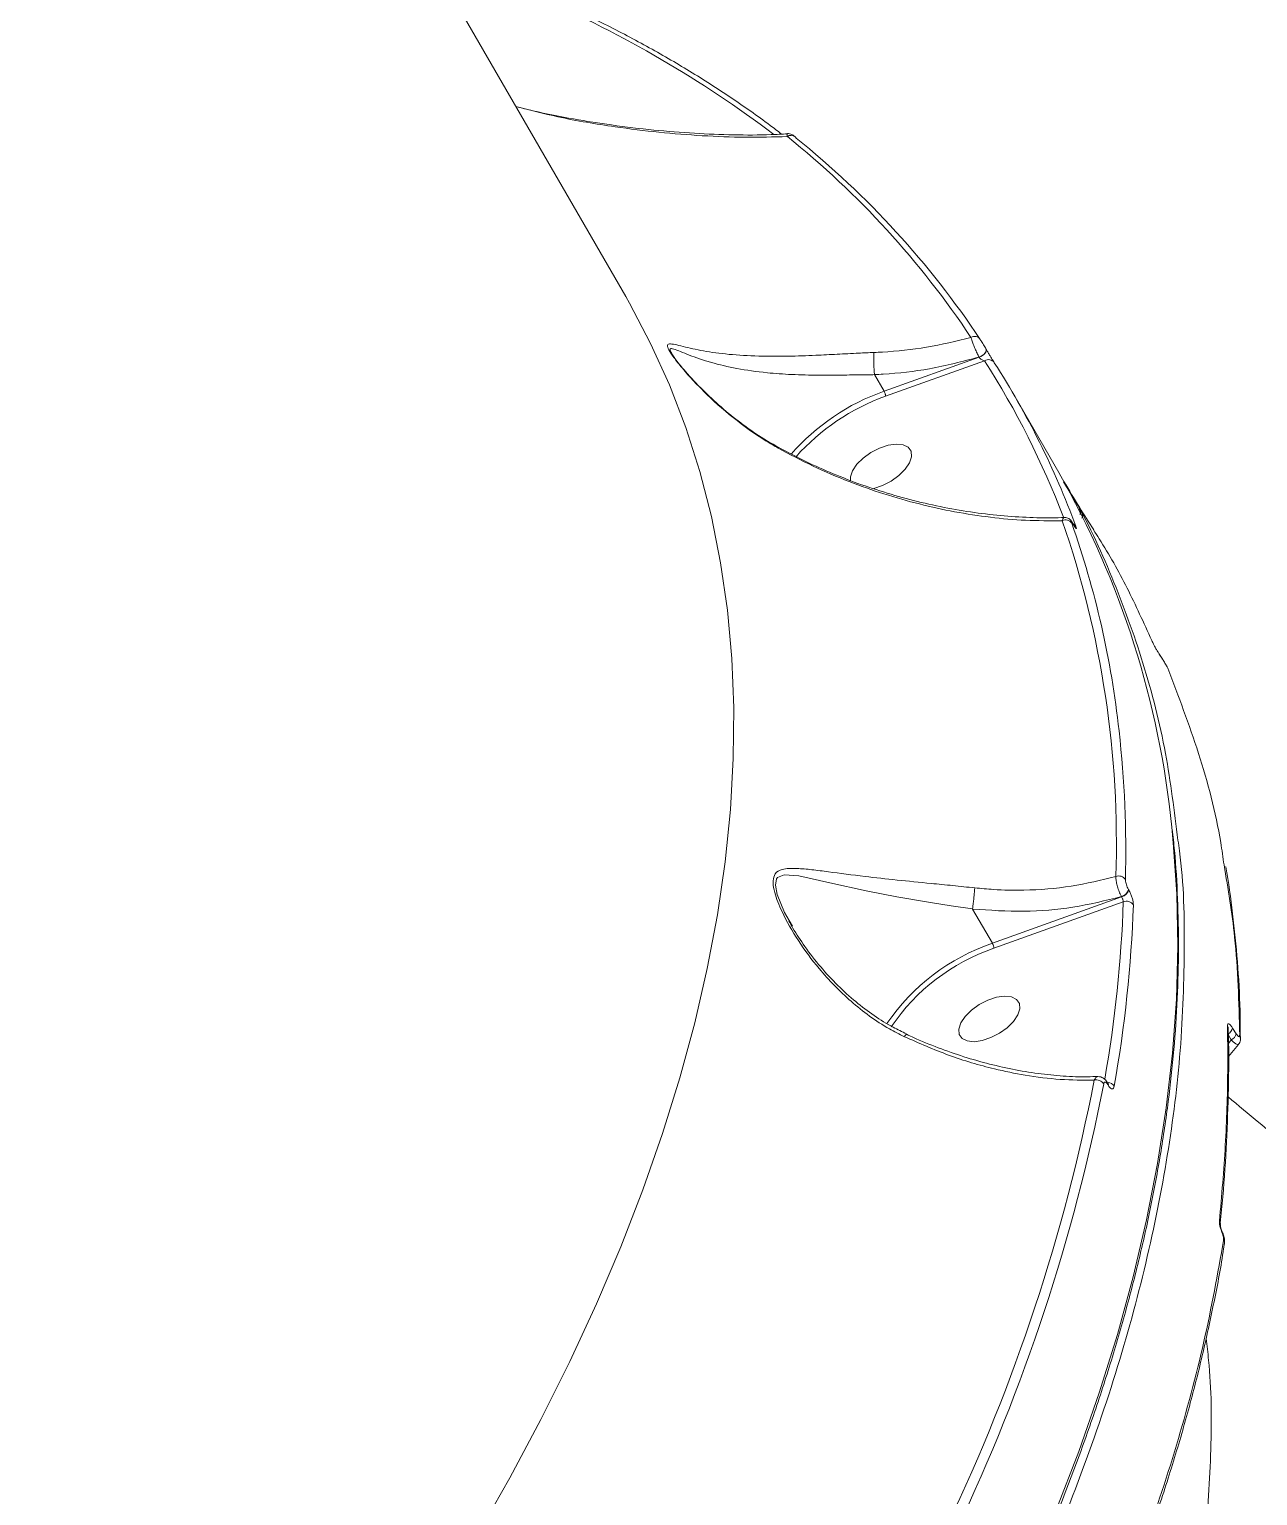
# Model space of a CAD drawing. Header units: millimetres. Extents: x 10684 to 26054, y -4768 to 6894.
# Drawn here: x 17849.3 to 18011.8, y -2454.5 to -2260.4 of the extents above; entities that cross this region are included whole.
import ezdxf

# ---------------------------------------------------------------- set-up
doc = ezdxf.new("R2010")
doc.units = ezdxf.units.MM
doc.layers.add('DIKOM_ОБЪЕКТ', color=7, linetype='Continuous')

msp = doc.modelspace()

# ---------------------------------------------------------------- linework, layer by layer
at = {"layer": 'DIKOM_ОБЪЕКТ', "color": 7, "linetype": 'Continuous', "lineweight": 15}
for p, q in [((17928.18, -2295.798), (17797.116, -2068.811)), ((17974.96, -2303.826), (17962.374, -2308.314)), ((17974.946, -2303.802), (17974.96, -2303.826)), ((17975.86, -2302.714), (17975.852, -2302.702)), ((17975.874, -2302.739), (17975.86, -2302.714)), ((17975.874, -2302.739), (17975.866, -2302.726)), ((17962.567, -2308.978), (17975.673, -2304.305)), ((17961.105, -2306.114), (17961.107, -2306.12)), ((17961.107, -2306.12), (17962.374, -2308.314)), ((17985.498, -2319.071), (17979.711, -2309.05)), ((17987.427, -2325.936), (17987.383, -2325.86)), ((17987.383, -2325.86), (17987.403, -2325.903)), ((17987.403, -2325.903), (17987.447, -2325.979)), ((17987.427, -2325.936), (17987.447, -2325.979)), ((17998.792, -2343.111), (17998.77, -2343.069)), ((17999.238, -2343.783), (17998.771, -2343.068)), ((17998.792, -2343.111), (17999.257, -2343.827)), ((17999.257, -2343.827), (17999.235, -2343.786)), ((17993.805, -2375.254), (17976.706, -2381.401)), ((17976.9, -2382.065), (17994.036, -2375.905)), ((17993.781, -2375.213), (17993.805, -2375.254)), ((17994.751, -2374.326), (17994.728, -2374.285)), ((17974.085, -2376.862), (17976.706, -2381.401)), ((17950.232, -2379.117), (17949.816, -2378.401)), ((18008.974, -2393.374), (18008.5, -2392.616)), ((18007.94, -2393.582), (18008.314, -2394.18)), ((18007.943, -2396.379), (18009.286, -2394.776)), ((18008.314, -2394.18), (18007.944, -2394.666)), ((17991.983, -2399.938), (17991.948, -2399.879)), ((17991.979, -2400.099), (17992.013, -2400.158)), ((18007.123, -2419.579), (18007.121, -2419.572))]:
    msp.add_line(p, q, dxfattribs=at)
at = {"layer": 'DIKOM_ОБЪЕКТ', "color": 7, "linetype": 'Continuous', "lineweight": 15, "flags": 128}
for points in [[(17950.57, -2274.614), (17950.644, -2274.685), (17950.738, -2274.813)], [(17928.18, -2295.798), (17928.681, -2296.676), (17931.475, -2301.99), (17933.959, -2307.477), (17936.129, -2313.13), (17937.984, -2318.945), (17939.523, -2324.916), (17940.743, -2331.038), (17941.643, -2337.305), (17942.223, -2343.711), (17942.483, -2350.249), (17942.421, -2356.915), (17942.039, -2363.702), (17941.335, -2370.604), (17940.312, -2377.613), (17938.97, -2384.724), (17937.309, -2391.93), (17935.333, -2399.224), (17933.042, -2406.6), (17930.439, -2414.05), (17927.526, -2421.568), (17924.306, -2429.147), (17920.781, -2436.78), (17916.956, -2444.459), (17912.833, -2452.177), (17908.417, -2459.928)], [(17974.946, -2303.802), (17975.164, -2303.707), (17975.372, -2303.584), (17975.558, -2303.439), (17975.711, -2303.281), (17975.822, -2303.119), (17975.884, -2302.962), (17975.895, -2302.82), (17975.86, -2302.714)], [(17974.96, -2303.826), (17975.178, -2303.732), (17975.386, -2303.608), (17975.572, -2303.463), (17975.725, -2303.305), (17975.836, -2303.143), (17975.898, -2302.987), (17975.909, -2302.845), (17975.874, -2302.739)], [(17962.916, -2315.46), (17961.764, -2315.842), (17960.628, -2316.425), (17959.602, -2317.162), (17958.767, -2317.993), (17958.192, -2318.851), (17957.923, -2319.666), (17957.93, -2320.181)], [(17960.877, -2321.22), (17961.026, -2321.187), (17962.178, -2320.805), (17963.314, -2320.221), (17964.341, -2319.484), (17965.176, -2318.653), (17965.751, -2317.796), (17966.02, -2316.981), (17965.961, -2316.274), (17965.579, -2315.734), (17964.904, -2315.404), (17963.992, -2315.31), (17962.916, -2315.46)], [(18000.447, -2366.021), (18000.654, -2368.106), (18001.106, -2374.872), (18001.239, -2381.768), (18001.053, -2388.788), (18000.546, -2395.927), (17999.721, -2403.177), (17998.578, -2410.534), (17997.117, -2417.99), (17995.34, -2425.54), (17993.248, -2433.177), (17990.844, -2440.895), (17988.128, -2448.688), (17985.104, -2456.548)], [(17949.816, -2378.401), (17949.199, -2377.339), (17948.218, -2374.92), (17947.99, -2373.725), (17948.135, -2372.885), (17948.139, -2372.877), (17948.258, -2372.704), (17949.164, -2372.319), (17951.107, -2372.485), (17955.195, -2373.383), (17959.995, -2374.475), (17964.076, -2375.262), (17968.507, -2376.008), (17971.26, -2376.432), (17974.082, -2376.856), (17974.084, -2376.856), (17974.084, -2376.856)], [(17977.249, -2388.547), (17976.096, -2388.929), (17974.961, -2389.512), (17973.934, -2390.249), (17973.099, -2391.08), (17972.524, -2391.938), (17972.255, -2392.753), (17972.314, -2393.459), (17972.696, -2394), (17973.37, -2394.33), (17974.282, -2394.424), (17975.358, -2394.274), (17976.51, -2393.891), (17977.646, -2393.308), (17978.673, -2392.571), (17979.508, -2391.74), (17980.083, -2390.882), (17980.352, -2390.067), (17980.293, -2389.361), (17979.911, -2388.821), (17979.236, -2388.491), (17978.324, -2388.397), (17977.249, -2388.547)], [(18007.086, -2419.654), (18007.12, -2419.606), (18007.123, -2419.579)]]:
    msp.add_lwpolyline(points, dxfattribs=at)
at = {"layer": 'DIKOM_ОБЪЕКТ', "color": 7, "linetype": 'Continuous', "lineweight": 15}
for centre, radius, start, end in [((17857.329, -2393.815), 149.866, 52.88165, 66.56814), ((17950.065, -2275.285), 0.84, 53.01874, 126.14852), ((17875.906, -2366.348), 117.655, 33.62311, 51.23712), ((17876.909, -2366.759), 117.919, 33.62331, 51.23674), ((17974.349, -2301.974), 0.907, 34.2234, 121.37653), ((17976.201, -2305.062), 0.923, 34.65846, 124.95126), ((17881.566, -2364.722), 111.831, 20.80215, 32.70033), ((17882.585, -2365.125), 112.15, 20.3177, 32.69977), ((17972.092, -2335.864), 29.214, 109.42964, 138.91028), ((17972.336, -2336.206), 28.928, 109.7361, 138.35517), ((17882.741, -2377.646), 118.279, 5.64029, 29.68463), ((17986.395, -2326.328), 0.978, 34.51072, 116.91813), ((17862.555, -2368.126), 130.566, 358.0637, 19.07561), ((17870.962, -2366.749), 123.25, 6.27321, 19.41815), ((17987.057, -2326.602), 0.816, 30.85215, 68.09314), ((17851.099, -2369.202), 143.262, 358.49677, 6.38033), ((17993.403, -2373.578), 1.1, 34.21713, 108.87085), ((17821.657, -2369.757), 172.489, 350.10615, 357.95758), ((17993.439, -2373.918), 1.339, 284.77535, 344.10252), ((17993.463, -2373.959), 1.34, 284.79104, 344.09419), ((17994.452, -2376.933), 1.109, 34.34938, 112.03207), ((17822.356, -2370.131), 173.122, 349.95975, 357.95548), ((17985.668, -2407.633), 27.721, 108.86243, 145.7472), ((17985.561, -2407.447), 26.819, 108.83957, 146.01218), ((18007.249, -2392.765), 0.673, 0.71953, 33.64907), ((18007.316, -2392.317), 1.221, 295.38445, 345.83633), ((18007.786, -2393.075), 1.224, 295.54152, 345.89351), ((18008.848, -2393.949), 0.707, 359.21108, 33.4903), ((17749.895, -2352.856), 244.78, 334.45288, 349.01122), ((17750.63, -2353.238), 245.313, 334.45274, 349.01159), ((17990.476, -2400.645), 1.167, 33.77501, 104.32976), ((17991.671, -2400.03), 0.316, 347.42224, 27.7919), ((17991.706, -2400.089), 0.315, 347.38638, 29.21794), ((17991.897, -2400.913), 1.107, 32.84579, 83.31225), ((18006.246, -2418.527), 0.632, 353.27652, 35.32918), ((18006.733, -2421.104), 0.692, 351.4307, 33.62096)]:
    msp.add_arc(centre, radius, start, end, dxfattribs=at)
for points, knots in [([(17948.819, -2274.285), (17948.311, -2273.895), (17946.137, -2272.226), (17942.119, -2269.41), (17936.673, -2265.912), (17930.979, -2262.61), (17925.151, -2259.555), (17920.694, -2257.438), (17918.23, -2256.345), (17917.756, -2256.135)], [0, 0, 0, 0, 0.0556325, 0.2380872, 0.4205822, 0.6031289, 0.7857255, 0.958806, 1, 1, 1, 1]), ([(17913.645, -2270.626), (17915.505, -2271.106), (17919.92, -2272.244), (17926.232, -2273.27), (17932.598, -2274.077), (17938.351, -2274.529), (17944.032, -2274.743), (17947.724, -2274.652), (17949.569, -2274.607)], [0, 0, 0, 0, 0.14931463, 0.35443767, 0.51485585, 0.67527565, 0.83764057, 1, 1, 1, 1]), ([(17949.578, -2274.247), (17948.863, -2274.287), (17946.535, -2274.418), (17942.43, -2274.402), (17937.25, -2274.208), (17931.862, -2273.771), (17926.526, -2273.141), (17921.192, -2272.282), (17916.961, -2271.47), (17914.404, -2270.827), (17913.652, -2270.638)], [0, 0, 0, 0, 0.06363504, 0.20724307, 0.35410079, 0.5041658, 0.65743365, 0.79435496, 0.93949973, 1, 1, 1, 1]), ([(17949.578, -2274.227), (17949.566, -2274.222), (17949.509, -2274.197), (17949.515, -2274.35), (17949.557, -2274.547), (17949.569, -2274.607)], [0, 0, 0, 0, 0.15221447, 0.74116707, 1, 1, 1, 1]), ([(17950.568, -2274.618), (17950.517, -2274.576), (17950.356, -2274.443), (17950.109, -2274.303), (17949.784, -2274.2), (17949.622, -2274.217), (17949.572, -2274.222)], [0, 0, 0, 0, 0.2046868, 0.6468034, 0.8896886, 1, 1, 1, 1]), ([(17961.03, -2303.181), (17960.36, -2303.211), (17958.737, -2303.283), (17956.139, -2303.426), (17952.986, -2303.585), (17949.634, -2303.701), (17945.878, -2303.706), (17942.181, -2303.512), (17938.752, -2303.066), (17936.411, -2302.561), (17934.905, -2302.172), (17934.071, -2302.01), (17933.657, -2302.094), (17933.727, -2302.578), (17934.288, -2303.513), (17935.362, -2304.922), (17936.798, -2306.583), (17939.091, -2308.975), (17942.348, -2311.887), (17945.742, -2314.33), (17947.834, -2315.543), (17948.37, -2315.854)], [0, 0, 0, 0, 0.0311452, 0.0753837, 0.1207336, 0.1821145, 0.2453865, 0.3302595, 0.4176096, 0.5065784, 0.5523811, 0.5980991, 0.6383986, 0.6670934, 0.6962053, 0.7286748, 0.7668158, 0.8059885, 0.8877661, 0.9712476, 1, 1, 1, 1]), ([(17973.877, -2301.199), (17971.931, -2301.677), (17968.116, -2302.614), (17963.746, -2303.066), (17961.403, -2303.166), (17961.03, -2303.181)], [0, 0, 0, 0, 0.4665282, 0.9150182, 1, 1, 1, 1]), ([(17973.877, -2301.199), (17973.907, -2301.312), (17973.972, -2301.557), (17974.162, -2302.086), (17974.406, -2302.682), (17974.678, -2303.284), (17974.856, -2303.628), (17974.946, -2303.802)], [0, 0, 0, 0, 0.18476732, 0.39880995, 0.60126618, 0.79900937, 1, 1, 1, 1]), ([(17975.852, -2302.702), (17975.802, -2302.616), (17975.703, -2302.445), (17975.529, -2302.154), (17975.357, -2301.871), (17975.204, -2301.626), (17975.133, -2301.515), (17975.099, -2301.463)], [0, 0, 0, 0, 0.1951177, 0.3900935, 0.5932536, 0.8111252, 1, 1, 1, 1]), ([(17934.297, -2303.367), (17934.246, -2303.289), (17934.164, -2303.161), (17934.047, -2302.894), (17934.029, -2302.611), (17934.524, -2302.71), (17935.399, -2303.051), (17936.973, -2303.701), (17939.348, -2304.52), (17942.806, -2305.346), (17946.424, -2305.861), (17950.128, -2306.131), (17953.347, -2306.207), (17956.416, -2306.208), (17958.893, -2306.126), (17960.475, -2306.167), (17961.105, -2306.114), (17961.105, -2306.114)], [0, 0, 0, 0, 0.01037817, 0.01686611, 0.05620993, 0.11353208, 0.17931941, 0.24522914, 0.38109454, 0.50872121, 0.63920244, 0.73072378, 0.82446278, 0.88920894, 0.95535872, 0.9999662, 1, 1, 1, 1]), ([(17935.857, -2305.429), (17935.664, -2305.201), (17935.233, -2304.691), (17934.737, -2304.035), (17934.402, -2303.55), (17934.318, -2303.405), (17934.296, -2303.367)], [0, 0, 0, 0, 0.2731839, 0.6112516, 0.8983359, 1, 1, 1, 1]), ([(17961.03, -2303.181), (17961.028, -2303.196), (17961.016, -2303.31), (17960.998, -2303.61), (17960.994, -2304.177), (17961.012, -2304.842), (17961.049, -2305.529), (17961.087, -2305.919), (17961.105, -2306.114)], [0, 0, 0, 0, 0.0259627, 0.2095703, 0.4071661, 0.6047942, 0.802414, 1, 1, 1, 1]), ([(17961.107, -2306.12), (17961.493, -2306.101), (17963.936, -2305.978), (17968.65, -2305.45), (17972.772, -2304.371), (17974.946, -2303.802)], [0, 0, 0, 0, 0.08147815, 0.51566103, 1, 1, 1, 1]), ([(17974.96, -2303.826), (17974.982, -2303.859), (17975.009, -2303.9), (17975.084, -2303.984), (17975.191, -2304.078), (17975.354, -2304.184), (17975.522, -2304.264), (17975.624, -2304.292), (17975.673, -2304.305)], [0, 0, 0, 0, 0.1271643, 0.1626486, 0.3403887, 0.5452986, 0.7830997, 1, 1, 1, 1]), ([(17976.961, -2304.537), (17976.913, -2304.461), (17976.81, -2304.3), (17976.59, -2303.943), (17976.34, -2303.531), (17976.086, -2303.104), (17975.939, -2302.852), (17975.866, -2302.726)], [0, 0, 0, 0, 0.1890138, 0.4044833, 0.6068144, 0.8033369, 1, 1, 1, 1]), ([(17948.435, -2315.753), (17947.767, -2315.382), (17946.142, -2314.479), (17943.694, -2312.771), (17941.07, -2310.685), (17938.893, -2308.687), (17937.231, -2306.984), (17936.315, -2305.981), (17935.92, -2305.505), (17935.857, -2305.429)], [0, 0, 0, 0, 0.137428, 0.3345548, 0.5373425, 0.7451062, 0.8727879, 0.9796084, 1, 1, 1, 1]), ([(17962.567, -2308.978), (17962.567, -2308.97), (17962.569, -2308.947), (17962.566, -2308.883), (17962.549, -2308.769), (17962.506, -2308.61), (17962.445, -2308.449), (17962.398, -2308.359), (17962.374, -2308.314)], [0, 0, 0, 0, 0.05364615, 0.14152809, 0.35606117, 0.570761, 0.785411, 1, 1, 1, 1]), ([(17948.427, -2315.767), (17948.423, -2315.771), (17948.416, -2315.777), (17948.382, -2315.835), (17948.37, -2315.854)], [0, 0, 0, 0, 0.6610269, 1, 1, 1, 1]), ([(17986.238, -2325.016), (17986.115, -2325.024), (17984.786, -2325.114), (17982.13, -2325.07), (17978.282, -2324.866), (17974.332, -2324.408), (17970.325, -2323.727), (17966.305, -2322.821), (17962.333, -2321.701), (17958.464, -2320.388), (17954.739, -2318.893), (17951.392, -2317.361), (17949.338, -2316.24), (17948.437, -2315.749)], [0, 0, 0, 0, 0.0106559, 0.1148746, 0.2194642, 0.324255, 0.4290779, 0.5336734, 0.6361688, 0.7359516, 0.8327807, 0.9266633, 1, 1, 1, 1]), ([(17948.37, -2315.854), (17949.896, -2316.668), (17952.968, -2318.307), (17957.671, -2320.296), (17962.384, -2321.968), (17967.058, -2323.298), (17971.768, -2324.333), (17976.456, -2325.047), (17981.235, -2325.477), (17984.337, -2325.463), (17985.952, -2325.455)], [0, 0, 0, 0, 0.1236871, 0.248897, 0.3689553, 0.4907476, 0.6125513, 0.7380582, 0.863576, 1, 1, 1, 1]), ([(18001.265, -2367.746), (18000.788, -2363.895), (17999.787, -2355.838), (17996.825, -2344.223), (17992.636, -2332.855), (17989.032, -2324.882), (17986.489, -2320.916), (17986.103, -2320.315)], [0, 0, 0, 0, 0.2235583, 0.467784, 0.7121984, 0.9564246, 1, 1, 1, 1]), ([(17990.121, -2326.652), (17989.478, -2325.659), (17988.091, -2323.515), (17986.858, -2321.397), (17986.195, -2320.259)], [0, 0, 0, 0, 0.46301228, 1, 1, 1, 1]), ([(17986.241, -2325.044), (17986.19, -2325.048), (17986.064, -2325.057), (17985.985, -2325.262), (17985.957, -2325.429), (17985.952, -2325.455)], [0, 0, 0, 0, 0.3591837, 0.8974057, 1, 1, 1, 1]), ([(17987.384, -2325.863), (17987.33, -2325.773), (17987.212, -2325.574), (17987.075, -2325.381), (17986.833, -2325.172), (17986.562, -2325.04), (17986.358, -2325.027), (17986.247, -2325.02)], [0, 0, 0, 0, 0.2158173, 0.4753098, 0.6434128, 0.8079061, 1, 1, 1, 1]), ([(17988.24, -2323.905), (17988.238, -2323.902), (17988.235, -2323.897), (17988.245, -2323.915), (17988.264, -2323.954), (17988.304, -2324.051), (17988.352, -2324.254), (17988.364, -2324.469), (17988.311, -2324.597), (17988.301, -2324.621)], [0, 0, 0, 0, 0.06715407, 0.15365525, 0.22376519, 0.31577807, 0.54313214, 0.91434288, 1, 1, 1, 1]), ([(17988.564, -2325.139), (17988.585, -2325.067), (17988.626, -2324.927), (17988.623, -2324.721), (17988.591, -2324.551), (17988.547, -2324.43), (17988.513, -2324.358), (17988.49, -2324.314), (17988.456, -2324.254), (17988.419, -2324.194), (17988.367, -2324.112), (17988.349, -2324.083)], [0, 0, 0, 0, 0.15551509, 0.3034484, 0.42537377, 0.51847478, 0.57542935, 0.62130525, 0.69058363, 0.89124443, 1, 1, 1, 1]), ([(17987.201, -2325.773), (17987.178, -2325.701), (17987.138, -2325.574), (17987.161, -2325.548), (17987.23, -2325.623), (17987.319, -2325.759), (17987.384, -2325.869), (17987.403, -2325.903)], [0, 0, 0, 0, 0.3025718, 0.5346289, 0.7254498, 0.9170518, 1, 1, 1, 1]), ([(17987.631, -2326.261), (17987.63, -2326.26), (17987.627, -2326.256), (17987.578, -2326.185), (17987.508, -2326.075), (17987.444, -2325.963), (17987.419, -2325.919)], [0, 0, 0, 0, 0.1633452, 0.4386028, 0.7816109, 1, 1, 1, 1]), ([(17987.447, -2325.979), (17987.477, -2326.029), (17987.578, -2326.203), (17987.718, -2326.415), (17987.825, -2326.531), (17987.859, -2326.486), (17987.793, -2326.29), (17987.757, -2326.183)], [0, 0, 0, 0, 0.0796419, 0.2757267, 0.4707534, 0.7105463, 1, 1, 1, 1]), ([(17990.084, -2326.676), (17990.34, -2327.068), (17991.942, -2329.522), (17994.626, -2334.301), (17996.737, -2338.975), (17997.794, -2341.314)], [0, 0, 0, 0, 0.0867543, 0.5430403, 1, 1, 1, 1]), ([(17997.794, -2341.314), (17997.833, -2341.403), (17997.913, -2341.579), (17998.117, -2341.97), (17998.353, -2342.392), (17998.589, -2342.791), (17998.728, -2343.01), (17998.792, -2343.111)], [0, 0, 0, 0, 0.2131522, 0.4264686, 0.6305901, 0.8288886, 1, 1, 1, 1]), ([(17999.257, -2343.827), (17999.301, -2343.896), (17999.394, -2344.04), (17999.549, -2344.299), (17999.703, -2344.569), (17999.835, -2344.82), (17999.888, -2344.937), (17999.914, -2344.995)], [0, 0, 0, 0, 0.17988, 0.3801501, 0.5813117, 0.7907494, 1, 1, 1, 1]), ([(17999.914, -2344.995), (18001.332, -2348.716), (18004.167, -2356.159), (18006.519, -2364.923), (18007.229, -2370.041), (18007.367, -2371.03)], [0, 0, 0, 0, 0.44650398, 0.89300701, 1, 1, 1, 1]), ([(17731.021, -2716.353), (17732.767, -2715.337), (17737.831, -2712.39), (17746.148, -2707.405), (17755.935, -2701.359), (17765.621, -2695.182), (17775.198, -2688.881), (17784.66, -2682.46), (17794, -2675.923), (17803.211, -2669.276), (17812.285, -2662.524), (17821.216, -2655.671), (17829.997, -2648.723), (17838.622, -2641.686), (17847.084, -2634.564), (17855.377, -2627.362), (17863.494, -2620.087), (17871.43, -2612.743), (17879.178, -2605.336), (17886.733, -2597.872), (17894.088, -2590.356), (17901.239, -2582.794), (17908.18, -2575.191), (17914.906, -2567.554), (17921.412, -2559.887), (17927.692, -2552.197), (17933.742, -2544.489), (17939.558, -2536.77), (17945.135, -2529.044), (17950.469, -2521.318), (17955.556, -2513.597), (17960.392, -2505.888), (17964.972, -2498.195), (17969.295, -2490.525), (17973.357, -2482.884), (17977.153, -2475.277), (17980.683, -2467.709), (17983.942, -2460.188), (17986.928, -2452.717), (17989.639, -2445.303), (17992.073, -2437.952), (17994.228, -2430.668), (17996.102, -2423.459), (17997.694, -2416.328), (17999.003, -2409.281), (18000.026, -2402.325), (18000.765, -2395.463), (18001.217, -2388.703), (18001.387, -2382.046), (18001.253, -2375.507), (18000.963, -2370.262), (18000.612, -2367.242), (18000.505, -2366.319)], [0, 0, 0, 0, 0.010747, 0.0311651, 0.0515834, 0.0720019, 0.0924206, 0.1128394, 0.1332581, 0.1536771, 0.1740962, 0.1945154, 0.2149351, 0.235355, 0.2557752, 0.2761956, 0.2966164, 0.3170375, 0.3374592, 0.3578812, 0.3783033, 0.3987263, 0.4191496, 0.4395735, 0.4599979, 0.4804229, 0.5008486, 0.5212748, 0.5417016, 0.5621289, 0.582557, 0.6029855, 0.6234144, 0.6438441, 0.6642742, 0.6847044, 0.705135, 0.7255658, 0.7459965, 0.7664267, 0.7868565, 0.8072851, 0.8277127, 0.8481386, 0.8685622, 0.8889834, 0.9094014, 0.9298155, 0.9502254, 0.9706306, 0.9910302, 1, 1, 1, 1]), ([(17849.378, -2634.171), (17852.67, -2631.308), (17861.542, -2623.593), (17875.4, -2610.777), (17890.711, -2595.706), (17905.332, -2580.284), (17919.194, -2564.555), (17932.225, -2548.566), (17944.14, -2532.67), (17954.922, -2516.919), (17964.585, -2501.361), (17973.283, -2485.743), (17980.946, -2470.117), (17987.519, -2454.539), (17992.859, -2439.352), (17996.978, -2424.597), (17999.902, -2410.313), (18001.721, -2396.247), (18002.223, -2382.53), (18002.043, -2372.98), (18001.336, -2368.219), (18001.265, -2367.746)], [0, 0, 0, 0, 0.03290318, 0.08864146, 0.14442182, 0.20015971, 0.2575168, 0.31492032, 0.37227707, 0.42801503, 0.48379582, 0.53953361, 0.59689063, 0.65429417, 0.71165112, 0.76738822, 0.8231683, 0.87890549, 0.93626172, 0.99366444, 1, 1, 1, 1]), ([(17974.376, -2374.063), (17973.406, -2373.961), (17971.449, -2373.756), (17967.961, -2373.42), (17963.991, -2373.024), (17959.383, -2372.505), (17955.683, -2372.023), (17952.788, -2371.645), (17950.69, -2371.454), (17949.006, -2371.472), (17948.125, -2371.938), (17947.755, -2372.577), (17947.627, -2373.332), (17947.924, -2374.986), (17948.99, -2377.656), (17950.975, -2381.112), (17953.985, -2385.175), (17957.932, -2389.23), (17961.864, -2392.139), (17964.397, -2393.426), (17965.064, -2393.764)], [0, 0, 0, 0, 0.0440596, 0.0889557, 0.1624854, 0.2382042, 0.3352427, 0.3852629, 0.4352588, 0.493552, 0.5321349, 0.5402082, 0.5665599, 0.5927402, 0.6382717, 0.7076018, 0.7787214, 0.8710025, 0.9660353, 1, 1, 1, 1]), ([(18007.367, -2371.03), (18007.897, -2374.182), (18009.123, -2381.463), (18009.323, -2389.181), (18009.437, -2393.558)], [0, 0, 0, 0, 0.4328732, 1, 1, 1, 1]), ([(18009.515, -2393.955), (18009.512, -2392.737), (18009.503, -2389.321), (18009.181, -2383.827), (18008.531, -2377.496), (18007.986, -2373.308), (18007.581, -2371.27), (18007.578, -2371.256)], [0, 0, 0, 0, 0.1558031, 0.4368898, 0.7178505, 0.9981194, 1, 1, 1, 1]), ([(17993.047, -2372.538), (17991.095, -2373.021), (17987.142, -2373.999), (17981.647, -2374.419), (17977.365, -2374.352), (17975.203, -2374.143), (17974.376, -2374.063)], [0, 0, 0, 0, 0.32470743, 0.65747621, 0.86900412, 1, 1, 1, 1]), ([(17993.047, -2372.538), (17993.049, -2372.685), (17993.054, -2372.979), (17993.172, -2373.587), (17993.359, -2374.233), (17993.575, -2374.799), (17993.722, -2375.095), (17993.781, -2375.213)], [0, 0, 0, 0, 0.2142395, 0.4283252, 0.6427305, 0.857616, 1, 1, 1, 1]), ([(17994.728, -2374.285), (17994.696, -2374.227), (17994.616, -2374.08), (17994.496, -2373.801), (17994.391, -2373.481), (17994.322, -2373.179), (17994.315, -2373.033), (17994.312, -2372.96)], [0, 0, 0, 0, 0.14226127, 0.35708396, 0.5715828, 0.78565832, 1, 1, 1, 1]), ([(17974.376, -2374.063), (17974.374, -2374.086), (17974.368, -2374.179), (17974.347, -2374.442), (17974.302, -2374.929), (17974.234, -2375.592), (17974.157, -2376.275), (17974.108, -2376.662), (17974.084, -2376.856)], [0, 0, 0, 0, 0.038107, 0.1492153, 0.3618894, 0.5745783, 0.7872937, 1, 1, 1, 1]), ([(17974.085, -2376.862), (17976.359, -2377.024), (17980.808, -2377.341), (17987.481, -2376.773), (17991.664, -2375.737), (17993.781, -2375.213)], [0, 0, 0, 0, 0.3403217, 0.6660428, 1, 1, 1, 1]), ([(17993.805, -2375.254), (17993.82, -2375.283), (17993.861, -2375.355), (17993.923, -2375.493), (17993.981, -2375.65), (17994.023, -2375.798), (17994.032, -2375.869), (17994.036, -2375.905)], [0, 0, 0, 0, 0.14077961, 0.35515052, 0.56991579, 0.7847923, 1, 1, 1, 1]), ([(17995.367, -2376.307), (17995.364, -2376.197), (17995.356, -2375.977), (17995.253, -2375.525), (17995.095, -2375.046), (17994.918, -2374.629), (17994.798, -2374.412), (17994.751, -2374.326)], [0, 0, 0, 0, 0.2150172, 0.4299673, 0.6446929, 0.859167, 1, 1, 1, 1]), ([(17974.084, -2376.856), (17974.084, -2376.857), (17974.084, -2376.859), (17974.085, -2376.861), (17974.085, -2376.862)], [0, 0, 0, 0, 0.6096802, 1, 1, 1, 1]), ([(17965.353, -2393.393), (17964.753, -2393.11), (17963.266, -2392.408), (17961.011, -2390.977), (17958.558, -2389.136), (17956.191, -2386.972), (17953.924, -2384.529), (17951.948, -2381.97), (17950.578, -2379.898), (17949.95, -2378.743), (17949.778, -2378.426)], [0, 0, 0, 0, 0.0895737, 0.2220772, 0.3613537, 0.5061843, 0.6578591, 0.814677, 0.9490329, 1, 1, 1, 1]), ([(17976.9, -2382.065), (17976.901, -2382.053), (17976.902, -2382.031), (17976.898, -2381.965), (17976.882, -2381.856), (17976.838, -2381.697), (17976.778, -2381.536), (17976.73, -2381.446), (17976.706, -2381.401)], [0, 0, 0, 0, 0.0702766, 0.1414509, 0.3560996, 0.5707041, 0.7853476, 1, 1, 1, 1]), ([(18007.81, -2392.392), (18007.818, -2392.788), (18007.858, -2394.769), (18007.872, -2399.941), (18007.634, -2408.06), (18007.053, -2414.792), (18006.762, -2418.161)], [0, 0, 0, 0, 0.0480612, 0.240323, 0.6198809, 1, 1, 1, 1]), ([(18006.866, -2418.434), (18006.985, -2417.274), (18007.357, -2413.642), (18007.729, -2407.693), (18007.967, -2400.614), (18008.018, -2395.639), (18007.923, -2393.075), (18007.911, -2392.756)], [0, 0, 0, 0, 0.1300626, 0.4071662, 0.6844404, 0.9607407, 1, 1, 1, 1]), ([(18008.5, -2392.616), (18008.423, -2392.502), (18008.27, -2392.273), (18008.065, -2392.084), (18007.912, -2392.046), (18007.821, -2392.149), (18007.813, -2392.313), (18007.81, -2392.392)], [0, 0, 0, 0, 0.2063975, 0.4133484, 0.6142099, 0.8134501, 1, 1, 1, 1]), ([(18007.923, -2392.753), (18007.923, -2392.749), (18007.923, -2392.741), (18007.922, -2392.745), (18007.922, -2392.748)], [0, 0, 0, 0, 0.5147645, 1, 1, 1, 1]), ([(18009.437, -2393.558), (18009.435, -2393.598), (18009.431, -2393.691), (18009.377, -2393.761), (18009.275, -2393.739), (18009.133, -2393.61), (18009.027, -2393.453), (18008.974, -2393.374)], [0, 0, 0, 0, 0.1488107, 0.3486841, 0.5573136, 0.7790842, 1, 1, 1, 1]), ([(17965.064, -2393.764), (17965.088, -2393.726), (17965.159, -2393.615), (17965.267, -2393.465), (17965.306, -2393.456), (17965.328, -2393.452)], [0, 0, 0, 0, 0.1840729, 0.5344811, 1, 1, 1, 1]), ([(17965.064, -2393.764), (17967.009, -2394.621), (17970.944, -2396.353), (17976.336, -2397.938), (17981.267, -2398.95), (17985.721, -2399.506), (17988.691, -2399.512), (17990.187, -2399.515)], [0, 0, 0, 0, 0.2308675, 0.4671763, 0.6265683, 0.8119896, 1, 1, 1, 1]), ([(17990.673, -2399.019), (17990.221, -2399.042), (17988.735, -2399.116), (17986.087, -2398.999), (17982.761, -2398.674), (17979.359, -2398.105), (17975.932, -2397.315), (17972.506, -2396.312), (17969.121, -2395.083), (17966.724, -2394.115), (17965.485, -2393.503), (17965.338, -2393.43)], [0, 0, 0, 0, 0.0579924, 0.1905606, 0.3233908, 0.4564752, 0.5895168, 0.7209565, 0.8518952, 0.982374, 1, 1, 1, 1]), ([(18008.314, -2394.18), (18008.448, -2394.316), (18008.715, -2394.587), (18009.03, -2394.789), (18009.218, -2394.844), (18009.248, -2394.769), (18009.255, -2394.75)], [0, 0, 0, 0, 0.3021452, 0.6044953, 0.9020092, 1, 1, 1, 1]), ([(18009.262, -2394.757), (18009.297, -2394.722), (18009.406, -2394.611), (18009.502, -2394.368), (18009.556, -2394.126), (18009.549, -2393.987), (18009.547, -2393.942)], [0, 0, 0, 0, 0.15969761, 0.49581188, 0.835381, 1, 1, 1, 1]), ([(17990.677, -2399.05), (17990.581, -2399.073), (17990.384, -2399.118), (17990.254, -2399.381), (17990.187, -2399.515)], [0, 0, 0, 0, 0.48868268, 1, 1, 1, 1]), ([(17991.941, -2399.887), (17991.823, -2399.704), (17991.609, -2399.369), (17991.142, -2399.076), (17990.819, -2399.057), (17990.685, -2399.049)], [0, 0, 0, 0, 0.4165358, 0.7586377, 1, 1, 1, 1]), ([(17991.445, -2399.997), (17991.464, -2399.932), (17991.5, -2399.802), (17991.613, -2399.744), (17991.752, -2399.8), (17991.88, -2399.938), (17991.954, -2400.057), (17991.979, -2400.099)], [0, 0, 0, 0, 0.2287999, 0.4578098, 0.6785128, 0.8882998, 1, 1, 1, 1]), ([(17992.08, -2400.082), (17992.081, -2400.083), (17992.087, -2400.088), (17992.055, -2400.053), (17992.017, -2400.001), (17991.987, -2399.945), (17991.982, -2399.936)], [0, 0, 0, 0, 0.1196847, 0.468038, 0.9122797, 1, 1, 1, 1]), ([(17992.013, -2400.158), (17992.051, -2400.22), (17992.163, -2400.402), (17992.36, -2400.612), (17992.572, -2400.698), (17992.745, -2400.609), (17992.799, -2400.411), (17992.826, -2400.313)], [0, 0, 0, 0, 0.10830454, 0.32046523, 0.54304137, 0.77156672, 1, 1, 1, 1]), ([(18022.824, -2413.569), (18021.269, -2412.408), (18017.543, -2409.625), (18012.57, -2405.669), (18009.252, -2402.859), (18007.902, -2401.715)], [0, 0, 0, 0, 0.2981791, 0.7143569, 1, 1, 1, 1]), ([(18022.717, -2413.712), (18023.697, -2414.397), (18026.7, -2416.498), (18031.143, -2421.148), (18036.083, -2427.531), (18040.483, -2435.023), (18044.343, -2443.571), (18047.627, -2453.195), (18050.323, -2463.907), (18052.389, -2475.72), (18053.804, -2488.687), (18054.521, -2502.644), (18054.532, -2517.244), (18053.875, -2532.317), (18052.606, -2547.748), (18050.697, -2563.959), (18048.125, -2580.923), (18044.884, -2598.593), (18041.065, -2616.472), (18036.71, -2634.477), (18031.865, -2652.532), (18026.43, -2671.031), (18020.386, -2689.932), (18013.785, -2709.176), (18008.945, -2722.1), (18006.526, -2728.56)], [0, 0, 0, 0, 0.020963, 0.0642197, 0.1075089, 0.150765, 0.1952694, 0.2398102, 0.2843144, 0.3304285, 0.3765427, 0.4233193, 0.4700958, 0.5140293, 0.5579971, 0.6019311, 0.6471451, 0.6923957, 0.7376103, 0.7807493, 0.8239195, 0.8670586, 0.9113612, 0.9556971, 1, 1, 1, 1]), ([(18006.762, -2418.161), (18006.759, -2418.281), (18006.753, -2418.52), (18006.845, -2418.987), (18006.968, -2419.376), (18007.06, -2419.593), (18007.086, -2419.654)], [0, 0, 0, 0, 0.2927524, 0.5849732, 0.8819217, 1, 1, 1, 1]), ([(18007.124, -2419.57), (18007.098, -2419.513), (18007.025, -2419.349), (18006.942, -2419.074), (18006.888, -2418.812), (18006.873, -2418.659), (18006.876, -2418.585), (18006.876, -2418.587), (18006.876, -2418.587)], [0, 0, 0, 0, 0.14870434, 0.42255349, 0.64692559, 0.8275216, 0.96565854, 1, 1, 1, 1]), ([(18007.086, -2419.654), (18007.115, -2419.724), (18007.188, -2419.9), (18007.272, -2420.189), (18007.325, -2420.495), (18007.314, -2420.646), (18007.309, -2420.721)], [0, 0, 0, 0, 0.1835456, 0.4625774, 0.7309753, 1, 1, 1, 1]), ([(18007.402, -2421.2), (18007.415, -2421.143), (18007.466, -2420.921), (18007.409, -2420.484), (18007.297, -2419.971), (18007.155, -2419.676), (18007.11, -2419.584)], [0, 0, 0, 0, 0.11114823, 0.43187066, 0.82389002, 1, 1, 1, 1]), ([(18007.309, -2420.721), (18006.511, -2425.17), (18004.915, -2434.067), (18001.192, -2447.851), (17996.574, -2461.91), (17992.611, -2471.504), (17990.629, -2476.301)], [0, 0, 0, 0, 0.2486166, 0.4972329, 0.7486164, 1, 1, 1, 1]), ([(17990.669, -2476.89), (17991.286, -2475.468), (17992.996, -2471.533), (17995.496, -2465.142), (17998.188, -2457.725), (18000.586, -2450.389), (18002.698, -2443.135), (18004.538, -2435.953), (18006.068, -2428.847), (18007.019, -2423.93), (18007.374, -2421.409), (18007.402, -2421.205)], [0, 0, 0, 0, 0.0741272, 0.2051329, 0.3360724, 0.4666822, 0.596887, 0.7270857, 0.8576692, 0.9885188, 1, 1, 1, 1]), ([(17904.821, -2634.405), (17908.867, -2630.258), (17916.964, -2621.959), (17928.298, -2609.365), (17939.003, -2596.705), (17949.407, -2583.471), (17959.382, -2569.68), (17968.785, -2555.358), (17977.211, -2541.082), (17984.615, -2526.914), (17990.955, -2512.92), (17996.141, -2499.291), (18000.178, -2486.042), (18003.107, -2473.183), (18004.999, -2460.596), (18005.731, -2448.382), (18005.718, -2439.408), (18005.102, -2434.661), (18004.979, -2433.711)], [0, 0, 0, 0, 0.0605679, 0.1212108, 0.1818532, 0.242421, 0.310577, 0.3789524, 0.4474377, 0.5159193, 0.5842876, 0.6524387, 0.7184331, 0.7846353, 0.8509416, 0.9172456, 0.9834418, 1, 1, 1, 1])]:
    msp.add_open_spline(points, degree=3, knots=knots, dxfattribs=at)

doc.saveas('drawing.dxf')
